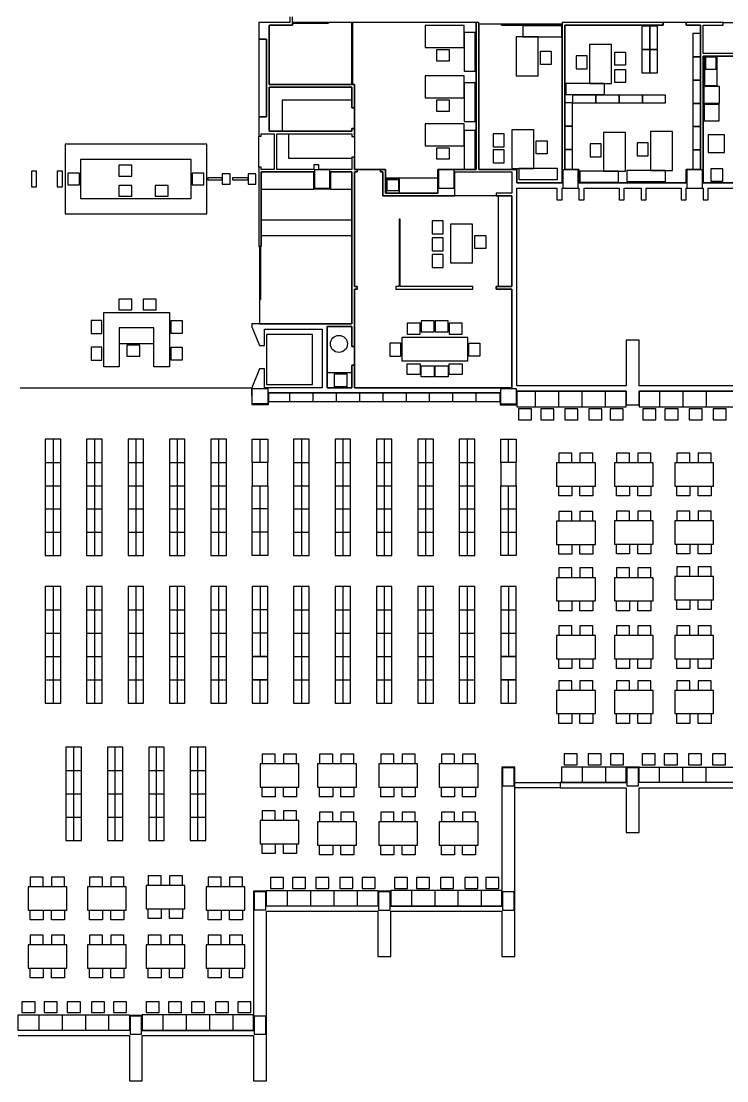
# Model space of a CAD drawing. Header units: centimetres. Extents: x 436 to 7222, y 856 to 7917.
# Drawn here: x 2898 to 5625, y 856 to 4951 of the extents above; entities that cross this region are included whole.
import ezdxf

# ---------------------------------------------------------------- set-up
doc = ezdxf.new("R2010")
doc.units = ezdxf.units.CM
doc.header["$MEASUREMENT"] = 0
for name, color, linetype in [('Chair', 142, 'Continuous'), ('Coffee', 3, 'Continuous'), ('Elevators', 2, 'Continuous'), ('Entrance', 2, 'Continuous'), ('Furniture', 2, 'Continuous'), ('Labs', 1, 'Continuous'), ('Library', 1, 'Continuous'), ('Meeting rooms', 1, 'Continuous'), ('Offices', 1, 'Continuous'), ('Storage', 40, 'Continuous'), ('Toilets', 40, 'Continuous'), ('Walls', 6, 'Continuous')]:
    doc.layers.add(name, color=color, linetype=linetype)

msp = doc.modelspace()

# ---------------------------------------------------------------- linework, layer by layer
at = {"layer": 'Chair'}
for points in [[(4503.4, 4797.5), (4553.7, 4797.5), (4553.7, 4839.6), (4503.4, 4839.6)], [(4947, 4834.4), (4947, 4784), (4904.8, 4784), (4904.8, 4834.4)], [(5042.9, 4816.6), (5042.9, 4766.3), (5085.1, 4766.3), (5085.1, 4816.6)], [(5234.1, 4830.8), (5234.1, 4780.4), (5191.9, 4780.4), (5191.9, 4830.8)], [(5234.1, 4763.8), (5234.1, 4713.5), (5191.9, 4713.5), (5191.9, 4763.8)], [(4503.4, 4603.6), (4553.7, 4603.6), (4553.7, 4645.8), (4503.4, 4645.8)], [(4722.2, 4515.3), (4722.2, 4464.9), (4764.4, 4464.9), (4764.4, 4515.3)], [(5552.7, 4511.2), (5552.7, 4442.8), (5616.7, 4442.8), (5616.7, 4511.2)], [(4930.7, 4488), (4930.7, 4437.6), (4888.6, 4437.6), (4888.6, 4488)], [(5097.5, 4477.4), (5097.5, 4427.1), (5139.7, 4427.1), (5139.7, 4477.4)], [(5278.8, 4480.7), (5278.8, 4430.3), (5321, 4430.3), (5321, 4480.7)], [(4503.4, 4418.3), (4553.7, 4418.3), (4553.7, 4460.5), (4503.4, 4460.5)], [(4722.2, 4454.2), (4722.2, 4403.9), (4764.4, 4403.9), (4764.4, 4454.2)], [(3275.7, 4352.5), (3326, 4352.5), (3326, 4394.6), (3275.7, 4394.6)], [(3326, 4316.4), (3275.7, 4316.4), (3275.7, 4274.2), (3326, 4274.2)], [(3466.1, 4316.4), (3415.8, 4316.4), (3415.8, 4274.2), (3466.1, 4274.2)], [(4487.2, 4179.2), (4487.2, 4128.8), (4529.4, 4128.8), (4529.4, 4179.2)], [(4487.2, 4114), (4487.2, 4063.7), (4529.4, 4063.7), (4529.4, 4114)], [(4693.6, 4122.9), (4693.6, 4072.6), (4651.5, 4072.6), (4651.5, 4122.9)], [(4487.2, 4048.9), (4487.2, 3998.6), (4529.4, 3998.6), (4529.4, 4048.9)], [(3326, 3876.8), (3275.7, 3876.8), (3275.7, 3834.7), (3326, 3834.7)], [(3420, 3876.8), (3369.6, 3876.8), (3369.6, 3834.7), (3420, 3834.7)], [(3168.2, 3794.7), (3168.2, 3744.4), (3210.4, 3744.4), (3210.4, 3794.7)], [(3519.9, 3794.7), (3519.9, 3744.4), (3477.8, 3744.4), (3477.8, 3794.7)], [(4440.5, 3783.9), (4390.2, 3783.9), (4390.2, 3741.7), (4440.5, 3741.7)], [(4494.4, 3792.2), (4444.1, 3792.2), (4444.1, 3750), (4494.4, 3750)], [(4548.2, 3792.2), (4497.8, 3792.2), (4497.8, 3750), (4548.2, 3750)], [(4602.1, 3783.9), (4551.7, 3783.9), (4551.7, 3741.7), (4602.1, 3741.7)], [(3168.2, 3690.6), (3168.2, 3640.3), (3210.4, 3640.3), (3210.4, 3690.6)], [(3307, 3656.6), (3357.4, 3656.6), (3357.4, 3698.8), (3307, 3698.8)], [(3519.9, 3690.6), (3519.9, 3640.3), (3477.8, 3640.3), (3477.8, 3690.6)], [(4322.7, 3705.9), (4322.7, 3655.6), (4364.9, 3655.6), (4364.9, 3705.9)], [(4670.5, 3705.9), (4670.5, 3655.6), (4628.3, 3655.6), (4628.3, 3705.9)], [(4440.5, 3584.8), (4390.2, 3584.8), (4390.2, 3626.9), (4440.5, 3626.9)], [(4494.4, 3576.4), (4444.1, 3576.4), (4444.1, 3618.6), (4494.4, 3618.6)], [(4548.2, 3576.4), (4497.8, 3576.4), (4497.8, 3618.6), (4548.2, 3618.6)], [(4602.1, 3584.8), (4551.7, 3584.8), (4551.7, 3626.9), (4602.1, 3626.9)], [(4820.5, 3410.4), (4870.9, 3410.4), (4870.9, 3452.6), (4820.5, 3452.6)], [(4906, 3410.2), (4956.4, 3410.2), (4956.4, 3452.4), (4906, 3452.4)], [(4999.3, 3410.4), (5049.6, 3410.4), (5049.6, 3452.6), (4999.3, 3452.6)], [(5092.2, 3410.4), (5142.6, 3410.4), (5142.6, 3452.6), (5092.2, 3452.6)], [(5174.5, 3410.4), (5224.8, 3410.4), (5224.8, 3452.6), (5174.5, 3452.6)], [(5300.5, 3410.4), (5350.9, 3410.4), (5350.9, 3452.6), (5300.5, 3452.6)], [(5386.3, 3410.4), (5436.7, 3410.4), (5436.7, 3452.6), (5386.3, 3452.6)], [(5479.3, 3410.4), (5529.6, 3410.4), (5529.6, 3452.6), (5479.3, 3452.6)], [(5572.2, 3410.4), (5622.6, 3410.4), (5622.6, 3452.6), (5572.2, 3452.6)], [(5047, 2118.7), (4996.6, 2118.7), (4996.6, 2076.6), (5047, 2076.6)], [(5139.9, 2118.7), (5089.6, 2118.7), (5089.6, 2076.6), (5139.9, 2076.6)], [(5225.7, 2118.7), (5175.4, 2118.7), (5175.4, 2076.6), (5225.7, 2076.6)], [(5348.4, 2118.7), (5298, 2118.7), (5298, 2076.6), (5348.4, 2076.6)], [(5434.2, 2118.7), (5383.8, 2118.7), (5383.8, 2076.6), (5434.2, 2076.6)], [(5527.1, 2118.7), (5476.8, 2118.7), (5476.8, 2076.6), (5527.1, 2076.6)], [(5620.1, 2118.7), (5569.7, 2118.7), (5569.7, 2076.6), (5620.1, 2076.6)], [(3911.8, 1641.2), (3861.4, 1641.2), (3861.4, 1599.1), (3911.8, 1599.1)], [(3997.6, 1641.2), (3947.2, 1641.2), (3947.2, 1599.1), (3997.6, 1599.1)], [(4087, 1641.2), (4036.6, 1641.2), (4036.6, 1599.1), (4087, 1599.1)], [(4179.9, 1641.2), (4129.6, 1641.2), (4129.6, 1599.1), (4179.9, 1599.1)], [(4265.7, 1641.2), (4215.4, 1641.2), (4215.4, 1599.1), (4265.7, 1599.1)], [(4390.9, 1641.2), (4340.5, 1641.2), (4340.5, 1599.1), (4390.9, 1599.1)], [(4476.7, 1641.2), (4426.3, 1641.2), (4426.3, 1599.1), (4476.7, 1599.1)], [(4569.6, 1641.2), (4519.3, 1641.2), (4519.3, 1599.1), (4569.6, 1599.1)], [(4662.6, 1641.2), (4612.2, 1641.2), (4612.2, 1599.1), (4662.6, 1599.1)], [(4744.8, 1641.2), (4694.5, 1641.2), (4694.5, 1599.1), (4744.8, 1599.1)], [(2951.8, 1161.2), (2901.4, 1161.2), (2901.4, 1119.1), (2951.8, 1119.1)], [(3037.6, 1161.2), (2987.2, 1161.2), (2987.2, 1119.1), (3037.6, 1119.1)], [(3127, 1161.2), (3076.6, 1161.2), (3076.6, 1119.1), (3127, 1119.1)], [(3219.9, 1161.2), (3169.6, 1161.2), (3169.6, 1119.1), (3219.9, 1119.1)], [(3305.7, 1161.2), (3255.4, 1161.2), (3255.4, 1119.1), (3305.7, 1119.1)], [(3431.8, 1161.2), (3381.4, 1161.2), (3381.4, 1119.1), (3431.8, 1119.1)], [(3517.6, 1161.2), (3467.2, 1161.2), (3467.2, 1119.1), (3517.6, 1119.1)], [(3607, 1161.2), (3556.6, 1161.2), (3556.6, 1119.1), (3607, 1119.1)], [(3699.9, 1161.2), (3649.6, 1161.2), (3649.6, 1119.1), (3699.9, 1119.1)], [(3785.7, 1161.2), (3735.4, 1161.2), (3735.4, 1119.1), (3785.7, 1119.1)]]:
    msp.add_lwpolyline(points, close=True, dxfattribs=at)
for points in [[(5026.1, 3244.4), (5026.1, 3281.9), (4975.8, 3281.9), (4975.8, 3244.4)], [(5108.1, 3244.4), (5108.1, 3281.9), (5057.8, 3281.9), (5057.8, 3244.4)], [(5249.4, 3244.4), (5249.4, 3281.9), (5199, 3281.9), (5199, 3244.4)], [(5331.3, 3244.4), (5331.3, 3281.9), (5281, 3281.9), (5281, 3244.4)], [(5482.7, 3244.4), (5482.7, 3281.9), (5432.4, 3281.9), (5432.4, 3244.4)], [(5564.7, 3244.4), (5564.7, 3281.9), (5514.3, 3281.9), (5514.3, 3244.4)], [(5026.1, 3154.4), (5026.1, 3116.9), (4975.8, 3116.9), (4975.8, 3154.4)], [(5108.1, 3154.4), (5108.1, 3116.9), (5057.8, 3116.9), (5057.8, 3154.4)], [(5249.4, 3154.4), (5249.4, 3116.9), (5199, 3116.9), (5199, 3154.4)], [(5331.3, 3154.4), (5331.3, 3116.9), (5281, 3116.9), (5281, 3154.4)], [(5482.7, 3154.4), (5482.7, 3116.9), (5432.4, 3116.9), (5432.4, 3154.4)], [(5564.7, 3154.4), (5564.7, 3116.9), (5514.3, 3116.9), (5514.3, 3154.4)], [(5026.1, 3018.3), (5026.1, 3055.8), (4975.8, 3055.8), (4975.8, 3018.3)], [(5108.1, 3018.3), (5108.1, 3055.8), (5057.8, 3055.8), (5057.8, 3018.3)], [(5249.4, 3020), (5249.4, 3057.5), (5199, 3057.5), (5199, 3020)], [(5331.3, 3020), (5331.3, 3057.5), (5281, 3057.5), (5281, 3020)], [(5482.7, 3020), (5482.7, 3057.5), (5432.4, 3057.5), (5432.4, 3020)], [(5564.7, 3020), (5564.7, 3057.5), (5514.3, 3057.5), (5514.3, 3020)], [(5026.1, 2928.3), (5026.1, 2890.8), (4975.8, 2890.8), (4975.8, 2928.3)], [(5108.1, 2928.3), (5108.1, 2890.8), (5057.8, 2890.8), (5057.8, 2928.3)], [(5249.4, 2930), (5249.4, 2892.5), (5199, 2892.5), (5199, 2930)], [(5331.3, 2930), (5331.3, 2892.5), (5281, 2892.5), (5281, 2930)], [(5482.7, 2930), (5482.7, 2892.5), (5432.4, 2892.5), (5432.4, 2930)], [(5564.7, 2930), (5564.7, 2892.5), (5514.3, 2892.5), (5514.3, 2930)], [(5026.1, 2800.1), (5026.1, 2837.6), (4975.8, 2837.6), (4975.8, 2800.1)], [(5108.1, 2800.1), (5108.1, 2837.6), (5057.8, 2837.6), (5057.8, 2800.1)], [(5249.4, 2800.1), (5249.4, 2837.6), (5199, 2837.6), (5199, 2800.1)], [(5331.3, 2800.1), (5331.3, 2837.6), (5281, 2837.6), (5281, 2800.1)], [(5482.7, 2804.8), (5482.7, 2842.3), (5432.4, 2842.3), (5432.4, 2804.8)], [(5564.7, 2804.8), (5564.7, 2842.3), (5514.3, 2842.3), (5514.3, 2804.8)], [(5026.1, 2710.1), (5026.1, 2672.6), (4975.8, 2672.6), (4975.8, 2710.1)], [(5108.1, 2710.1), (5108.1, 2672.6), (5057.8, 2672.6), (5057.8, 2710.1)], [(5249.4, 2710.1), (5249.4, 2672.6), (5199, 2672.6), (5199, 2710.1)], [(5331.3, 2710.1), (5331.3, 2672.6), (5281, 2672.6), (5281, 2710.1)], [(5482.7, 2714.8), (5482.7, 2677.3), (5432.4, 2677.3), (5432.4, 2714.8)], [(5564.7, 2714.8), (5564.7, 2677.3), (5514.3, 2677.3), (5514.3, 2714.8)], [(5026.1, 2576.3), (5026.1, 2613.8), (4975.8, 2613.8), (4975.8, 2576.3)], [(5108.1, 2576.3), (5108.1, 2613.8), (5057.8, 2613.8), (5057.8, 2576.3)], [(5249.4, 2576.3), (5249.4, 2613.8), (5199, 2613.8), (5199, 2576.3)], [(5331.3, 2576.3), (5331.3, 2613.8), (5281, 2613.8), (5281, 2576.3)], [(5482.7, 2576.3), (5482.7, 2613.8), (5432.4, 2613.8), (5432.4, 2576.3)], [(5564.7, 2576.3), (5564.7, 2613.8), (5514.3, 2613.8), (5514.3, 2576.3)], [(5026.1, 2486.3), (5026.1, 2448.8), (4975.8, 2448.8), (4975.8, 2486.3)], [(5108.1, 2486.3), (5108.1, 2448.8), (5057.8, 2448.8), (5057.8, 2486.3)], [(5249.4, 2486.3), (5249.4, 2448.8), (5199, 2448.8), (5199, 2486.3)], [(5331.3, 2486.3), (5331.3, 2448.8), (5281, 2448.8), (5281, 2486.3)], [(5482.7, 2486.3), (5482.7, 2448.8), (5432.4, 2448.8), (5432.4, 2486.3)], [(5564.7, 2486.3), (5564.7, 2448.8), (5514.3, 2448.8), (5514.3, 2486.3)], [(5026.1, 2364.6), (5026.1, 2402.1), (4975.8, 2402.1), (4975.8, 2364.6)], [(5108.1, 2364.6), (5108.1, 2402.1), (5057.8, 2402.1), (5057.8, 2364.6)], [(5249.4, 2364.6), (5249.4, 2402.1), (5199, 2402.1), (5199, 2364.6)], [(5331.3, 2364.6), (5331.3, 2402.1), (5281, 2402.1), (5281, 2364.6)], [(5482.7, 2364.6), (5482.7, 2402.1), (5432.4, 2402.1), (5432.4, 2364.6)], [(5564.7, 2364.6), (5564.7, 2402.1), (5514.3, 2402.1), (5514.3, 2364.6)], [(5026.1, 2274.6), (5026.1, 2237.1), (4975.8, 2237.1), (4975.8, 2274.6)], [(5108.1, 2274.6), (5108.1, 2237.1), (5057.8, 2237.1), (5057.8, 2274.6)], [(5249.4, 2274.6), (5249.4, 2237.1), (5199, 2237.1), (5199, 2274.6)], [(5331.3, 2274.6), (5331.3, 2237.1), (5281, 2237.1), (5281, 2274.6)], [(5482.7, 2274.6), (5482.7, 2237.1), (5432.4, 2237.1), (5432.4, 2274.6)], [(5564.7, 2274.6), (5564.7, 2237.1), (5514.3, 2237.1), (5514.3, 2274.6)], [(3879.9, 2080.4), (3879.9, 2117.9), (3829.5, 2117.9), (3829.5, 2080.4)], [(3961.8, 2080.4), (3961.8, 2117.9), (3911.5, 2117.9), (3911.5, 2080.4)], [(4102.1, 2080.4), (4102.1, 2117.9), (4051.7, 2117.9), (4051.7, 2080.4)], [(4184, 2080.4), (4184, 2117.9), (4133.7, 2117.9), (4133.7, 2080.4)], [(4338.5, 2080.4), (4338.5, 2117.9), (4288.1, 2117.9), (4288.1, 2080.4)], [(4420.5, 2080.4), (4420.5, 2117.9), (4370.1, 2117.9), (4370.1, 2080.4)], [(4572.3, 2080.4), (4572.3, 2117.9), (4522, 2117.9), (4522, 2080.4)], [(4654.3, 2080.4), (4654.3, 2117.9), (4603.9, 2117.9), (4603.9, 2080.4)], [(3879.9, 1990.4), (3879.9, 1952.9), (3829.5, 1952.9), (3829.5, 1990.4)], [(3961.8, 1990.4), (3961.8, 1952.9), (3911.5, 1952.9), (3911.5, 1990.4)], [(4102.1, 1990.4), (4102.1, 1952.9), (4051.7, 1952.9), (4051.7, 1990.4)], [(4184, 1990.4), (4184, 1952.9), (4133.7, 1952.9), (4133.7, 1990.4)], [(4338.5, 1990.4), (4338.5, 1952.9), (4288.1, 1952.9), (4288.1, 1990.4)], [(4420.5, 1990.4), (4420.5, 1952.9), (4370.1, 1952.9), (4370.1, 1990.4)], [(4572.3, 1990.4), (4572.3, 1952.9), (4522, 1952.9), (4522, 1990.4)], [(4654.3, 1990.4), (4654.3, 1952.9), (4603.9, 1952.9), (4603.9, 1990.4)], [(3879.9, 1861.5), (3879.9, 1899), (3829.5, 1899), (3829.5, 1861.5)], [(3961.8, 1861.5), (3961.8, 1899), (3911.5, 1899), (3911.5, 1861.5)], [(4102.1, 1856.8), (4102.1, 1894.3), (4051.7, 1894.3), (4051.7, 1856.8)], [(4184, 1856.8), (4184, 1894.3), (4133.7, 1894.3), (4133.7, 1856.8)], [(4338.5, 1856.8), (4338.5, 1894.3), (4288.1, 1894.3), (4288.1, 1856.8)], [(4420.5, 1856.8), (4420.5, 1894.3), (4370.1, 1894.3), (4370.1, 1856.8)], [(4572.3, 1856.8), (4572.3, 1894.3), (4522, 1894.3), (4522, 1856.8)], [(4654.3, 1856.8), (4654.3, 1894.3), (4603.9, 1894.3), (4603.9, 1856.8)], [(3879.9, 1771.5), (3879.9, 1734), (3829.5, 1734), (3829.5, 1771.5)], [(3961.8, 1771.5), (3961.8, 1734), (3911.5, 1734), (3911.5, 1771.5)], [(4102.1, 1766.8), (4102.1, 1729.3), (4051.7, 1729.3), (4051.7, 1766.8)], [(4184, 1766.8), (4184, 1729.3), (4133.7, 1729.3), (4133.7, 1766.8)], [(4338.5, 1766.8), (4338.5, 1729.3), (4288.1, 1729.3), (4288.1, 1766.8)], [(4420.5, 1766.8), (4420.5, 1729.3), (4370.1, 1729.3), (4370.1, 1766.8)], [(4572.3, 1766.8), (4572.3, 1729.3), (4522, 1729.3), (4522, 1766.8)], [(4654.3, 1766.8), (4654.3, 1729.3), (4603.9, 1729.3), (4603.9, 1766.8)], [(2983.5, 1605.3), (2983.5, 1642.8), (2933.2, 1642.8), (2933.2, 1605.3)], [(3065.5, 1605.3), (3065.5, 1642.8), (3015.1, 1642.8), (3015.1, 1605.3)], [(3212.9, 1605.3), (3212.9, 1642.8), (3162.6, 1642.8), (3162.6, 1605.3)], [(3294.9, 1605.3), (3294.9, 1642.8), (3244.5, 1642.8), (3244.5, 1605.3)], [(3439.3, 1610.5), (3439.3, 1648), (3389, 1648), (3389, 1610.5)], [(3521.3, 1610.5), (3521.3, 1648), (3471, 1648), (3471, 1610.5)], [(3671.2, 1605.3), (3671.2, 1642.8), (3620.9, 1642.8), (3620.9, 1605.3)], [(3753.2, 1605.3), (3753.2, 1642.8), (3702.8, 1642.8), (3702.8, 1605.3)], [(2983.5, 1515.3), (2983.5, 1477.8), (2933.2, 1477.8), (2933.2, 1515.3)], [(3065.5, 1515.3), (3065.5, 1477.8), (3015.1, 1477.8), (3015.1, 1515.3)], [(3212.9, 1515.3), (3212.9, 1477.8), (3162.6, 1477.8), (3162.6, 1515.3)], [(3294.9, 1515.3), (3294.9, 1477.8), (3244.5, 1477.8), (3244.5, 1515.3)], [(3439.3, 1520.5), (3439.3, 1483), (3389, 1483), (3389, 1520.5)], [(3521.3, 1520.5), (3521.3, 1483), (3471, 1483), (3471, 1520.5)], [(3671.2, 1515.3), (3671.2, 1477.8), (3620.9, 1477.8), (3620.9, 1515.3)], [(3753.2, 1515.3), (3753.2, 1477.8), (3702.8, 1477.8), (3702.8, 1515.3)], [(2983.5, 1381.6), (2983.5, 1419.1), (2933.2, 1419.1), (2933.2, 1381.6)], [(3065.5, 1381.6), (3065.5, 1419.1), (3015.1, 1419.1), (3015.1, 1381.6)], [(3212.9, 1381.6), (3212.9, 1419.1), (3162.6, 1419.1), (3162.6, 1381.6)], [(3294.9, 1381.6), (3294.9, 1419.1), (3244.5, 1419.1), (3244.5, 1381.6)], [(3439.3, 1381.6), (3439.3, 1419.1), (3389, 1419.1), (3389, 1381.6)], [(3521.3, 1381.6), (3521.3, 1419.1), (3471, 1419.1), (3471, 1381.6)], [(3671.2, 1381.6), (3671.2, 1419.1), (3620.9, 1419.1), (3620.9, 1381.6)], [(3753.2, 1381.6), (3753.2, 1419.1), (3702.8, 1419.1), (3702.8, 1381.6)], [(2983.5, 1291.6), (2983.5, 1254.1), (2933.2, 1254.1), (2933.2, 1291.6)], [(3065.5, 1291.6), (3065.5, 1254.1), (3015.1, 1254.1), (3015.1, 1291.6)], [(3212.9, 1291.6), (3212.9, 1254.1), (3162.6, 1254.1), (3162.6, 1291.6)], [(3294.9, 1291.6), (3294.9, 1254.1), (3244.5, 1254.1), (3244.5, 1291.6)], [(3439.3, 1291.6), (3439.3, 1254.1), (3389, 1254.1), (3389, 1291.6)], [(3521.3, 1291.6), (3521.3, 1254.1), (3471, 1254.1), (3471, 1291.6)], [(3671.2, 1291.6), (3671.2, 1254.1), (3620.9, 1254.1), (3620.9, 1291.6)], [(3753.2, 1291.6), (3753.2, 1254.1), (3702.8, 1254.1), (3702.8, 1291.6)]]:
    msp.add_lwpolyline(points, dxfattribs=at)
at = {"layer": 'Coffee'}
msp.add_lwpolyline([(5938.8, 4825.8), (5858.8, 4825.8), (5858.8, 4815.8), (5533.8, 4815.8), (5533.8, 4325.8), (5948.8, 4325.8), (5948.8, 4815.8), (5938.8, 4815.8), (5938.8, 4825.8)], dxfattribs=at)
at = {"layer": 'Elevators'}
msp.add_lwpolyline([(3846.2, 3546.6), (4024.7, 3546.6), (4024.7, 3740.6), (3846.2, 3740.6)], close=True, dxfattribs=at)
at = {"layer": 'Entrance'}
msp.add_lwpolyline([(4806.3, 2008.2), (4981.7, 2008.2), (4981.7, 1988.2), (4806.3, 1988.2)], close=True, dxfattribs=at)
at = {"layer": 'Furniture'}
for p, q in [((5366.3, 3461), (5366.3, 3521)), ((5456.3, 3461), (5456.3, 3521)), ((5546.3, 3461), (5546.3, 3521)), ((3021.3, 3335.7), (3021.3, 2885.7)), ((3181.3, 3335.7), (3181.3, 2885.7)), ((3341.3, 3335.7), (3341.3, 2885.7)), ((3501.3, 3335.7), (3501.3, 2885.7)), ((3661.3, 3335.7), (3661.3, 2885.7)), ((3821.3, 3245.7), (3821.3, 3335.7)), ((3981.3, 3335.7), (3981.3, 2885.7)), ((4141.3, 3335.7), (4141.3, 2885.7)), ((4301.3, 3335.7), (4301.3, 2885.7)), ((4461.3, 3335.7), (4461.3, 2885.7)), ((4621.3, 3335.7), (4621.3, 2885.7)), ((4781.3, 3245.7), (4781.3, 3335.7)), ((2991.3, 3245.7), (3051.3, 3245.7)), ((3151.3, 3245.7), (3211.3, 3245.7)), ((3311.3, 3245.7), (3371.3, 3245.7)), ((3471.3, 3245.7), (3531.3, 3245.7)), ((3631.3, 3245.7), (3691.3, 3245.7)), ((3951.3, 3245.7), (4011.3, 3245.7)), ((4111.3, 3245.7), (4171.3, 3245.7)), ((4271.3, 3245.7), (4331.3, 3245.7)), ((4431.3, 3245.7), (4491.3, 3245.7)), ((4591.3, 3245.7), (4651.3, 3245.7)), ((2991.3, 3155.7), (3051.3, 3155.7)), ((3151.3, 3155.7), (3211.3, 3155.7)), ((3311.3, 3155.7), (3371.3, 3155.7)), ((3471.3, 3155.7), (3531.3, 3155.7)), ((3631.3, 3155.7), (3691.3, 3155.7)), ((3821.3, 2885.7), (3821.3, 3155.7)), ((3951.3, 3155.7), (4011.3, 3155.7)), ((4111.3, 3155.7), (4171.3, 3155.7)), ((4271.3, 3155.7), (4331.3, 3155.7)), ((4431.3, 3155.7), (4491.3, 3155.7)), ((4591.3, 3155.7), (4651.3, 3155.7)), ((4781.3, 2885.7), (4781.3, 3155.7)), ((2991.3, 3065.7), (3051.3, 3065.7)), ((3151.3, 3065.7), (3211.3, 3065.7)), ((3311.3, 3065.7), (3371.3, 3065.7)), ((3471.3, 3065.7), (3531.3, 3065.7)), ((3631.3, 3065.7), (3691.3, 3065.7)), ((3851.3, 3065.7), (3791.3, 3065.7)), ((3951.3, 3065.7), (4011.3, 3065.7)), ((4111.3, 3065.7), (4171.3, 3065.7)), ((4271.3, 3065.7), (4331.3, 3065.7)), ((4431.3, 3065.7), (4491.3, 3065.7)), ((4591.3, 3065.7), (4651.3, 3065.7)), ((4751.3, 3065.7), (4811.3, 3065.7)), ((2991.3, 2975.7), (3051.3, 2975.7)), ((3151.3, 2975.7), (3211.3, 2975.7)), ((3311.3, 2975.7), (3371.3, 2975.7)), ((3471.3, 2975.7), (3531.3, 2975.7)), ((3631.3, 2975.7), (3691.3, 2975.7)), ((3851.3, 2975.7), (3791.3, 2975.7)), ((3951.3, 2975.7), (4011.3, 2975.7)), ((4111.3, 2975.7), (4171.3, 2975.7)), ((4271.3, 2975.7), (4331.3, 2975.7)), ((4431.3, 2975.7), (4491.3, 2975.7)), ((4591.3, 2975.7), (4651.3, 2975.7)), ((4751.3, 2975.7), (4811.3, 2975.7)), ((3021.3, 2765.7), (3021.3, 2315.7)), ((3181.3, 2765.7), (3181.3, 2315.7)), ((3341.3, 2765.7), (3341.3, 2315.7)), ((3501.3, 2765.7), (3501.3, 2315.7)), ((3661.3, 2765.7), (3661.3, 2315.7)), ((3821.3, 2765.7), (3821.3, 2495.7)), ((3981.3, 2765.7), (3981.3, 2315.7)), ((4141.3, 2765.7), (4141.3, 2315.7)), ((4301.3, 2765.7), (4301.3, 2315.7)), ((4461.3, 2765.7), (4461.3, 2315.7)), ((4621.3, 2765.7), (4621.3, 2315.7)), ((4781.3, 2765.7), (4781.3, 2495.7)), ((2991.3, 2675.7), (3051.3, 2675.7)), ((3151.3, 2675.7), (3211.3, 2675.7)), ((3311.3, 2675.7), (3371.3, 2675.7)), ((3471.3, 2675.7), (3531.3, 2675.7)), ((3631.3, 2675.7), (3691.3, 2675.7)), ((3851.3, 2675.7), (3791.3, 2675.7)), ((3951.3, 2675.7), (4011.3, 2675.7)), ((4111.3, 2675.7), (4171.3, 2675.7)), ((4271.3, 2675.7), (4331.3, 2675.7)), ((4431.3, 2675.7), (4491.3, 2675.7)), ((4591.3, 2675.7), (4651.3, 2675.7)), ((4751.3, 2675.7), (4811.3, 2675.7)), ((2991.3, 2585.7), (3051.3, 2585.7)), ((3151.3, 2585.7), (3211.3, 2585.7)), ((3311.3, 2585.7), (3371.3, 2585.7)), ((3471.3, 2585.7), (3531.3, 2585.7)), ((3631.3, 2585.7), (3691.3, 2585.7)), ((3851.3, 2585.7), (3791.3, 2585.7)), ((3951.3, 2585.7), (4011.3, 2585.7)), ((4111.3, 2585.7), (4171.3, 2585.7)), ((4271.3, 2585.7), (4331.3, 2585.7)), ((4431.3, 2585.7), (4491.3, 2585.7)), ((4591.3, 2585.7), (4651.3, 2585.7)), ((4751.3, 2585.7), (4811.3, 2585.7)), ((2991.3, 2495.7), (3051.3, 2495.7)), ((3151.3, 2495.7), (3211.3, 2495.7)), ((3311.3, 2495.7), (3371.3, 2495.7)), ((3471.3, 2495.7), (3531.3, 2495.7)), ((3631.3, 2495.7), (3691.3, 2495.7)), ((3951.3, 2495.7), (4011.3, 2495.7)), ((4111.3, 2495.7), (4171.3, 2495.7)), ((4271.3, 2495.7), (4331.3, 2495.7)), ((4431.3, 2495.7), (4491.3, 2495.7)), ((4591.3, 2495.7), (4651.3, 2495.7)), ((2991.3, 2405.7), (3051.3, 2405.7)), ((3151.3, 2405.7), (3211.3, 2405.7)), ((3311.3, 2405.7), (3371.3, 2405.7)), ((3471.3, 2405.7), (3531.3, 2405.7)), ((3631.3, 2405.7), (3691.3, 2405.7)), ((3821.3, 2315.7), (3821.3, 2405.7)), ((3951.3, 2405.7), (4011.3, 2405.7)), ((4111.3, 2405.7), (4171.3, 2405.7)), ((4271.3, 2405.7), (4331.3, 2405.7)), ((4431.3, 2405.7), (4491.3, 2405.7)), ((4591.3, 2405.7), (4651.3, 2405.7)), ((4781.3, 2315.7), (4781.3, 2405.7)), ((3071.3, 2054.7), (3131.3, 2054.7)), ((3231.3, 2054.7), (3291.3, 2054.7)), ((3391.3, 2054.7), (3451.3, 2054.7)), ((3551.3, 2054.7), (3611.3, 2054.7)), ((5066.3, 2068.2), (5066.3, 2008.2)), ((5156.3, 2068.2), (5156.3, 2008.2)), ((5363.8, 2068.2), (5363.8, 2008.2)), ((5453.8, 2068.2), (5453.8, 2008.2)), ((5543.8, 2068.2), (5543.8, 2008.2)), ((3071.3, 1964.7), (3131.3, 1964.7)), ((3231.3, 1964.7), (3291.3, 1964.7)), ((3391.3, 1964.7), (3451.3, 1964.7)), ((3551.3, 1964.7), (3611.3, 1964.7)), ((3071.3, 1874.7), (3131.3, 1874.7)), ((3231.3, 1874.7), (3291.3, 1874.7)), ((3391.3, 1874.7), (3451.3, 1874.7)), ((3551.3, 1874.7), (3611.3, 1874.7)), ((3926.3, 1590.7), (3926.3, 1530.7)), ((4016.3, 1590.7), (4016.3, 1530.7)), ((4106.3, 1590.7), (4106.3, 1530.7)), ((4196.3, 1590.7), (4196.3, 1530.7)), ((4406.3, 1590.7), (4406.3, 1530.7)), ((4496.3, 1590.7), (4496.3, 1530.7)), ((4586.3, 1590.7), (4586.3, 1530.7)), ((4676.3, 1590.7), (4676.3, 1530.7)), ((2966.3, 1110.7), (2966.3, 1050.7)), ((3056.3, 1110.7), (3056.3, 1050.7)), ((3146.3, 1110.7), (3146.3, 1050.7)), ((3236.3, 1110.7), (3236.3, 1050.7)), ((3446.3, 1110.7), (3446.3, 1050.7)), ((3536.3, 1110.7), (3536.3, 1050.7)), ((3626.3, 1110.7), (3626.3, 1050.7)), ((3716.3, 1110.7), (3716.3, 1050.7))]:
    msp.add_line(p, q, dxfattribs=at)
for points in [[(4459.7, 4848.8), (4609.7, 4848.8), (4609.7, 4933.8), (4459.7, 4933.8)], [(4837.4, 4890.3), (4987.4, 4890.3), (4987.4, 4932.8), (4837.4, 4932.8)], [(5297.3, 4841.6), (5327.4, 4841.6), (5327.4, 4931.6), (5297.3, 4931.6)], [(5327.4, 4841.6), (5357.5, 4841.6), (5357.5, 4931.6), (5327.4, 4931.6)], [(3816.3, 4580.8), (3846.3, 4580.8), (3846.3, 4880.8), (3816.3, 4880.8)], [(4609.7, 4757.1), (4652.2, 4757.1), (4652.2, 4907.1), (4609.7, 4907.1)], [(4810.7, 4740.3), (4895.7, 4740.3), (4895.7, 4890.3), (4810.7, 4890.3)], [(5493.7, 4813.3), (5523.8, 4813.3), (5523.8, 4903.3), (5493.7, 4903.3)], [(5094.2, 4710.3), (5179.2, 4710.3), (5179.2, 4860.3), (5094.2, 4860.3)], [(5297.3, 4751.6), (5327.4, 4751.6), (5327.4, 4841.6), (5297.3, 4841.6)], [(5327.4, 4751.6), (5357.5, 4751.6), (5357.5, 4841.6), (5327.4, 4841.6)], [(5493.7, 4723.3), (5523.8, 4723.3), (5523.8, 4813.3), (5493.7, 4813.3)], [(4459.7, 4655), (4609.7, 4655), (4609.7, 4740), (4459.7, 4740)], [(4609.7, 4563.2), (4652.2, 4563.2), (4652.2, 4713.2), (4609.7, 4713.2)], [(5002.5, 4667.8), (5152.5, 4667.8), (5152.5, 4710.3), (5002.5, 4710.3)], [(5493.7, 4633.3), (5523.8, 4633.3), (5523.8, 4723.3), (5493.7, 4723.3)], [(4176.3, 4645.8), (3906.3, 4645.8), (3906.3, 4525.8), (3856.3, 4525.8), (3856.3, 4695.8), (4176.3, 4695.8)], [(5536.5, 4634), (5596.5, 4634), (5596.5, 4699), (5536.5, 4699)], [(4998.8, 4545.4), (5028.9, 4545.4), (5028.9, 4635.4), (4998.8, 4635.4)], [(5028.9, 4635.4), (5118.9, 4635.4), (5118.9, 4665.4), (5028.9, 4665.4)], [(5118.9, 4635.4), (5208.9, 4635.4), (5208.9, 4665.4), (5118.9, 4665.4)], [(5208.9, 4635.4), (5298.9, 4635.4), (5298.9, 4665.4), (5208.9, 4665.4)], [(5298.9, 4635.4), (5388.9, 4635.4), (5388.9, 4665.4), (5298.9, 4665.4)], [(5493.7, 4543.3), (5523.8, 4543.3), (5523.8, 4633.3), (5493.7, 4633.3)], [(5594.6, 4564.6), (5539.6, 4564.6), (5539.6, 4629.6), (5594.6, 4629.6)], [(4459.7, 4469.7), (4609.7, 4469.7), (4609.7, 4554.7), (4459.7, 4554.7)], [(4176.3, 4378.3), (4048.8, 4378.3), (4048.8, 4395.6), (4028.8, 4395.6), (4028.8, 4378.3), (3886.3, 4378.3), (3886.3, 4515.8), (3931.3, 4515.8), (3931.3, 4421.1), (4176.3, 4421.1)], [(4609.7, 4377.9), (4652.2, 4377.9), (4652.2, 4527.9), (4609.7, 4527.9)], [(4794.4, 4381.6), (4879.4, 4381.6), (4879.4, 4531.6), (4794.4, 4531.6)], [(4998.8, 4455.4), (5028.9, 4455.4), (5028.9, 4545.4), (4998.8, 4545.4)], [(5148.9, 4371.1), (5233.9, 4371.1), (5233.9, 4521.1), (5148.9, 4521.1)], [(5330.2, 4374.3), (5415.2, 4374.3), (5415.2, 4524.3), (5330.2, 4524.3)], [(5493.7, 4453.3), (5523.8, 4453.3), (5523.8, 4543.3), (5493.7, 4543.3)], [(3067.6, 4205.8), (3615.4, 4205.8), (3615.4, 4475.8), (3067.6, 4475.8)], [(4998.8, 4378.3), (5028.9, 4378.3), (5028.9, 4455.4), (4998.8, 4455.4)], [(5493.7, 4378.3), (5523.8, 4378.3), (5523.8, 4453.3), (5493.7, 4453.3)], [(3127.6, 4265.8), (3555.4, 4265.8), (3555.4, 4415.8), (3127.6, 4415.8)], [(2937.6, 4310.8), (2957.6, 4310.8), (2957.6, 4370.8), (2937.6, 4370.8)], [(3037.6, 4310.8), (3057.6, 4310.8), (3057.6, 4370.8), (3037.6, 4370.8)], [(3619.2, 4337.1), (3675.4, 4337.1), (3675.4, 4345.2), (3619.2, 4345.2)], [(3675.4, 4320.8), (3705.4, 4320.8), (3705.4, 4360.8), (3675.4, 4360.8)], [(3715.2, 4337.1), (3775.4, 4337.1), (3775.4, 4345.2), (3715.2, 4345.2)], [(3775.4, 4320.8), (3805.4, 4320.8), (3805.4, 4360.8), (3775.4, 4360.8)], [(3826.3, 4302.2), (4028.8, 4302.2), (4028.8, 4368.3), (3826.3, 4368.3)], [(4094.1, 4302.2), (4176.3, 4302.2), (4176.3, 4368.3), (4094.1, 4368.3)], [(4306.3, 4345.6), (4508.8, 4345.6), (4508.8, 4285.8), (4306.3, 4285.8)], [(4821.1, 4339.1), (4971.1, 4339.1), (4971.1, 4381.6), (4821.1, 4381.6)], [(5057.1, 4328.6), (5207.1, 4328.6), (5207.1, 4371.1), (5057.1, 4371.1)], [(5238.4, 4331.8), (5388.4, 4331.8), (5388.4, 4374.3), (5238.4, 4374.3)], [(5562.9, 4332.6), (5610.4, 4332.6), (5610.4, 4380.1), (5562.9, 4380.1)], [(4741.3, 3925.8), (4793.8, 3925.8), (4793.8, 4275.8), (4741.3, 4275.8)], [(3826.3, 4122.2), (4176.3, 4122.2), (4176.3, 4182.2), (3826.3, 4182.2)], [(4557.3, 4016.6), (4642.3, 4016.6), (4642.3, 4166.6), (4557.3, 4166.6)], [(3471.1, 3615.1), (3411.1, 3615.1), (3411.1, 3765.1), (3277.1, 3765.1), (3277.1, 3615.1), (3217.1, 3615.1), (3217.1, 3825.1), (3471.1, 3825.1)], [(3277.1, 3705.1), (3411.1, 3705.1), (3411.1, 3765.1), (3277.1, 3765.1)], [(4369.2, 3638), (4623.8, 3638), (4623.8, 3728.3), (4369.2, 3728.3)], [(3853.5, 3481.5), (4748.8, 3481.5), (4748.8, 3514), (3853.5, 3514)], [(4813.8, 3461), (5236.3, 3461), (5236.3, 3521), (4813.8, 3521)], [(5286.3, 3461), (5716.3, 3461), (5716.3, 3521), (5286.3, 3521)], [(2991.3, 2885.7), (3051.3, 2885.7), (3051.3, 3335.7), (2991.3, 3335.7)], [(3151.3, 2885.7), (3211.3, 2885.7), (3211.3, 3335.7), (3151.3, 3335.7)], [(3311.3, 2885.7), (3371.3, 2885.7), (3371.3, 3335.7), (3311.3, 3335.7)], [(3471.3, 2885.7), (3531.3, 2885.7), (3531.3, 3335.7), (3471.3, 3335.7)], [(3631.3, 2885.7), (3691.3, 2885.7), (3691.3, 3335.7), (3631.3, 3335.7)], [(3791.3, 3335.7), (3851.3, 3335.7), (3851.3, 3245.7), (3791.3, 3245.7)], [(3951.3, 2885.7), (4011.3, 2885.7), (4011.3, 3335.7), (3951.3, 3335.7)], [(4111.3, 2885.7), (4171.3, 2885.7), (4171.3, 3335.7), (4111.3, 3335.7)], [(4271.3, 2885.7), (4331.3, 2885.7), (4331.3, 3335.7), (4271.3, 3335.7)], [(4431.3, 2885.7), (4491.3, 2885.7), (4491.3, 3335.7), (4431.3, 3335.7)], [(4591.3, 2885.7), (4651.3, 2885.7), (4651.3, 3335.7), (4591.3, 3335.7)], [(4751.3, 3335.7), (4811.3, 3335.7), (4811.3, 3245.7), (4751.3, 3245.7)], [(4967.6, 3154.4), (5117.6, 3154.4), (5117.6, 3244.4), (4967.6, 3244.4)], [(5190.8, 3154.4), (5340.8, 3154.4), (5340.8, 3244.4), (5190.8, 3244.4)], [(5424.2, 3154.4), (5574.2, 3154.4), (5574.2, 3244.4), (5424.2, 3244.4)], [(3791.3, 3155.7), (3851.3, 3155.7), (3851.3, 2885.7), (3791.3, 2885.7)], [(4751.3, 3155.7), (4811.3, 3155.7), (4811.3, 2885.7), (4751.3, 2885.7)], [(4967.6, 2928.3), (5117.6, 2928.3), (5117.6, 3018.3), (4967.6, 3018.3)], [(5190.8, 2930), (5340.8, 2930), (5340.8, 3020), (5190.8, 3020)], [(5424.2, 2930), (5574.2, 2930), (5574.2, 3020), (5424.2, 3020)], [(4967.6, 2710.1), (5117.6, 2710.1), (5117.6, 2800.1), (4967.6, 2800.1)], [(5190.8, 2710.1), (5340.8, 2710.1), (5340.8, 2800.1), (5190.8, 2800.1)], [(5424.2, 2714.8), (5574.2, 2714.8), (5574.2, 2804.8), (5424.2, 2804.8)], [(2991.3, 2315.7), (3051.3, 2315.7), (3051.3, 2765.7), (2991.3, 2765.7)], [(3151.3, 2315.7), (3211.3, 2315.7), (3211.3, 2765.7), (3151.3, 2765.7)], [(3311.3, 2315.7), (3371.3, 2315.7), (3371.3, 2765.7), (3311.3, 2765.7)], [(3471.3, 2315.7), (3531.3, 2315.7), (3531.3, 2765.7), (3471.3, 2765.7)], [(3631.3, 2315.7), (3691.3, 2315.7), (3691.3, 2765.7), (3631.3, 2765.7)], [(3791.3, 2495.7), (3851.3, 2495.7), (3851.3, 2765.7), (3791.3, 2765.7)], [(3951.3, 2315.7), (4011.3, 2315.7), (4011.3, 2765.7), (3951.3, 2765.7)], [(4111.3, 2315.7), (4171.3, 2315.7), (4171.3, 2765.7), (4111.3, 2765.7)], [(4271.3, 2315.7), (4331.3, 2315.7), (4331.3, 2765.7), (4271.3, 2765.7)], [(4431.3, 2315.7), (4491.3, 2315.7), (4491.3, 2765.7), (4431.3, 2765.7)], [(4591.3, 2315.7), (4651.3, 2315.7), (4651.3, 2765.7), (4591.3, 2765.7)], [(4751.3, 2495.7), (4811.3, 2495.7), (4811.3, 2765.7), (4751.3, 2765.7)], [(4967.6, 2486.3), (5117.6, 2486.3), (5117.6, 2576.3), (4967.6, 2576.3)], [(5190.8, 2486.3), (5340.8, 2486.3), (5340.8, 2576.3), (5190.8, 2576.3)], [(5424.2, 2486.3), (5574.2, 2486.3), (5574.2, 2576.3), (5424.2, 2576.3)], [(3791.3, 2315.7), (3851.3, 2315.7), (3851.3, 2405.7), (3791.3, 2405.7)], [(4751.3, 2315.7), (4811.3, 2315.7), (4811.3, 2405.7), (4751.3, 2405.7)], [(4967.6, 2274.6), (5117.6, 2274.6), (5117.6, 2364.6), (4967.6, 2364.6)], [(5190.8, 2274.6), (5340.8, 2274.6), (5340.8, 2364.6), (5190.8, 2364.6)], [(5424.2, 2274.6), (5574.2, 2274.6), (5574.2, 2364.6), (5424.2, 2364.6)], [(3071.3, 1784.7), (3131.3, 1784.7), (3131.3, 2144.7), (3071.3, 2144.7)], [(3231.3, 1784.7), (3291.3, 1784.7), (3291.3, 2144.7), (3231.3, 2144.7)], [(3391.3, 1784.7), (3451.3, 1784.7), (3451.3, 2144.7), (3391.3, 2144.7)], [(3551.3, 1784.7), (3611.3, 1784.7), (3611.3, 2144.7), (3551.3, 2144.7)], [(3821.3, 1990.4), (3971.3, 1990.4), (3971.3, 2080.4), (3821.3, 2080.4)], [(4043.5, 1990.4), (4193.5, 1990.4), (4193.5, 2080.4), (4043.5, 2080.4)], [(4279.9, 1990.4), (4429.9, 1990.4), (4429.9, 2080.4), (4279.9, 2080.4)], [(4513.8, 1990.4), (4663.8, 1990.4), (4663.8, 2080.4), (4513.8, 2080.4)], [(4985.8, 2008.2), (5236.3, 2008.2), (5236.3, 2068.2), (4985.8, 2068.2)], [(5286.3, 2068.2), (5716.3, 2068.2), (5716.3, 2008.2), (5286.3, 2008.2)], [(3821.3, 1771.5), (3971.3, 1771.5), (3971.3, 1861.5), (3821.3, 1861.5)], [(4043.5, 1766.8), (4193.5, 1766.8), (4193.5, 1856.8), (4043.5, 1856.8)], [(4279.9, 1766.8), (4429.9, 1766.8), (4429.9, 1856.8), (4279.9, 1856.8)], [(4513.8, 1766.8), (4663.8, 1766.8), (4663.8, 1856.8), (4513.8, 1856.8)], [(2925, 1515.3), (3075, 1515.3), (3075, 1605.3), (2925, 1605.3)], [(3154.4, 1515.3), (3304.4, 1515.3), (3304.4, 1605.3), (3154.4, 1605.3)], [(3380.8, 1520.5), (3530.8, 1520.5), (3530.8, 1610.5), (3380.8, 1610.5)], [(3612.7, 1515.3), (3762.7, 1515.3), (3762.7, 1605.3), (3612.7, 1605.3)], [(3846.3, 1590.7), (4276.3, 1590.7), (4276.3, 1530.7), (3846.3, 1530.7)], [(4326.3, 1530.7), (4756.3, 1530.7), (4756.3, 1590.7), (4326.3, 1590.7)], [(2925, 1291.6), (3075, 1291.6), (3075, 1381.6), (2925, 1381.6)], [(3154.4, 1291.6), (3304.4, 1291.6), (3304.4, 1381.6), (3154.4, 1381.6)], [(3380.8, 1291.6), (3530.8, 1291.6), (3530.8, 1381.6), (3380.8, 1381.6)], [(3612.7, 1291.6), (3762.7, 1291.6), (3762.7, 1381.6), (3612.7, 1381.6)], [(2886.3, 1110.7), (3316.3, 1110.7), (3316.3, 1050.7), (2886.3, 1050.7)], [(3366.3, 1050.7), (3796.3, 1050.7), (3796.3, 1110.7), (3366.3, 1110.7)]]:
    msp.add_lwpolyline(points, close=True, dxfattribs=at)
for points in [[(3936.8, 3481.5), (3936.8, 3514)], [(4026.8, 3481.5), (4026.8, 3514)], [(4116.8, 3481.5), (4116.8, 3514)], [(4206.8, 3481.5), (4206.8, 3514)], [(4296.8, 3481.5), (4296.8, 3514)], [(4386.8, 3481.5), (4386.8, 3514)], [(4476.8, 3481.5), (4476.8, 3514)], [(4566.8, 3481.5), (4566.8, 3514)], [(4656.8, 3481.5), (4656.8, 3514)], [(4886.3, 3461), (4886.3, 3521)], [(4976.3, 3461), (4976.3, 3521)], [(5066.3, 3461), (5066.3, 3521)], [(5156.3, 3461), (5156.3, 3521)], [(3101.3, 1784.7), (3101.3, 2144.7)], [(3261.3, 1784.7), (3261.3, 2144.7)], [(3421.3, 1784.7), (3421.3, 2144.7)], [(3581.3, 1784.7), (3581.3, 2144.7)]]:
    msp.add_lwpolyline(points, dxfattribs=at)
at = {"layer": 'Labs'}
msp.add_lwpolyline([(4176.3, 4945.8), (4086.3, 4945.8), (4086.3, 4942.8), (3946.3, 4942.8), (3946.3, 4935.8), (3856.3, 4935.8), (3856.3, 4705.8), (4176.3, 4705.8), (4176.3, 4945.8)], dxfattribs=at)
at = {"layer": 'Library'}
for points in [[(2893.8, 3533.3), (3788.9, 3533.3), (3789.1, 3468.8), (3853.5, 3468.8), (3853.5, 3514), (4748.8, 3514), (4748.8, 3468.3), (4813.8, 3468.3), (4813.8, 3521), (5236.3, 3521), (5236.3, 3468.3), (5286.3, 3468.3), (5286.3, 3521), (5716.3, 3521)], [(5716.3, 2008.2), (5286.3, 2008.2), (5286.3, 2068.2), (5236.3, 2068.2), (5236.3, 2008.2), (4981.7, 2008.2), (4981.7, 1988.2), (4806.3, 1988.2), (4806.3, 2068.2), (4756.3, 2068.2), (4756.3, 1530.7), (4326.3, 1530.7), (4326.3, 1588.2), (4276.3, 1588.2), (4276.3, 1530.7), (3846.3, 1530.7), (3846.3, 1588.4), (3796.3, 1588.4), (3796.3, 1050.7), (3366.3, 1050.7), (3366.3, 1108.2), (3316.3, 1108.2), (3316.3, 1050.7), (2886.3, 1050.7)]]:
    msp.add_lwpolyline(points, dxfattribs=at)
at = {"layer": 'Meeting rooms'}
msp.add_lwpolyline([(4287.1, 4378.3), (4197.1, 4378.3), (4197.1, 4368.3), (4186.3, 4368.3), (4186.3, 3925.8), (4196.3, 3925.8), (4196.3, 3915.8), (4186.3, 3915.8), (4186.3, 3533.3), (4793.8, 3533.3), (4793.8, 3915.8), (4733.8, 3915.8), (4733.8, 3925.8), (4793.8, 3925.8), (4793.8, 4275.8), (4296.3, 4275.8), (4296.3, 4368.3), (4287.1, 4368.3), (4287.1, 4378.3)], dxfattribs=at)
at = {"layer": 'Offices'}
for points in [[(4179.3, 4945.8), (4179.3, 4705.8), (4186.3, 4705.8), (4186.3, 4378.3), (4306.3, 4378.3), (4306.3, 4285.8), (4508.8, 4285.8), (4508.8, 4378.3), (4656.3, 4378.3), (4656.3, 4945.8), (4179.3, 4945.8)], [(4755, 4938.8), (4666.3, 4938.8), (4666.3, 4378.3), (4813.8, 4378.3), (4813.8, 4325.8), (4988.8, 4325.8), (4988.8, 4935.8), (4755, 4935.8), (4755, 4938.8)], [(5468.8, 4945.8), (5378.8, 4945.8), (5378.8, 4935.8), (4998.8, 4935.8), (4998.8, 4378.3), (5053.8, 4378.3), (5053.8, 4325.8), (5468.8, 4325.8), (5468.8, 4378.3), (5523.8, 4378.3), (5523.8, 4935.8), (5468.8, 4935.8), (5468.8, 4945.8)], [(3819.3, 3875.1), (3819.3, 3780.8), (4176.3, 3780.8), (4176.3, 4368.3), (4094.1, 4368.3), (4094.1, 4303.3), (4028.8, 4303.3), (4028.8, 4368.3), (3826.3, 4368.3), (3826.3, 4080.2), (3823.3, 4080.2), (3823.3, 3875.1), (3819.3, 3875.1)]]:
    msp.add_lwpolyline(points, dxfattribs=at)
msp.add_lwpolyline([(3067.6, 4205.8), (3615.4, 4205.8), (3615.4, 4475.8), (3067.6, 4475.8)], close=True, dxfattribs=at)
at = {"layer": 'Storage'}
for points in [[(5838.8, 4825.8), (5533.8, 4825.8), (5533.8, 4935.8), (5611.3, 4935.8), (5611.3, 4945.8), (5761.3, 4945.8), (5761.3, 4935.8), (5838.8, 4935.8)], [(4793.8, 4285.8), (4733.8, 4285.8), (4733.8, 4275.8), (4573.8, 4275.8), (4573.8, 4368.3), (4793.8, 4368.3)]]:
    msp.add_lwpolyline(points, close=True, dxfattribs=at)
for points in [[(4186.3, 4535.8), (4186.3, 4615.8), (4176.3, 4615.8), (4176.3, 4695.8), (3856.3, 4695.8), (3856.3, 4525.8), (4176.3, 4525.8), (4176.3, 4535.8), (4186.3, 4535.8)], [(3816.3, 4387.1), (3816.3, 4507.1), (3826.3, 4507.1), (3826.3, 4515.8), (3876.3, 4515.8), (3876.3, 4378.3), (3826.3, 4378.3), (3826.3, 4387.1), (3816.3, 4387.1)], [(4186.3, 4505.8), (4186.3, 4425.8), (4176.3, 4425.8), (4176.3, 4378.3), (4048.8, 4378.3), (4048.8, 4395.6), (4028.8, 4395.6), (4028.8, 4378.3), (3886.3, 4378.3), (3886.3, 4515.8), (4176.3, 4515.8), (4176.3, 4505.8), (4186.3, 4505.8)]]:
    msp.add_lwpolyline(points, dxfattribs=at)
at = {"layer": 'Toilets'}
for points in [[(5588.2, 4814.4), (5538.8, 4814.4), (5538.8, 4702.3), (5588.2, 4702.3)], [(5583.6, 4811.4), (5542.8, 4811.4), (5542.8, 4765.7), (5583.6, 4765.7)], [(4308.8, 4288.1), (4360.9, 4288.1), (4360.9, 4342.4), (4308.8, 4342.4)], [(4311.8, 4297.1), (4357.6, 4297.1), (4357.6, 4337.8), (4311.8, 4337.8)], [(4081.3, 3592.9), (4176.3, 3592.9), (4176.3, 3533.3), (4081.3, 3533.3)], [(4109.1, 3587.7), (4157.1, 3587.7), (4157.1, 3537.7), (4109.1, 3537.7)]]:
    msp.add_lwpolyline(points, close=True, dxfattribs=at)
msp.add_lwpolyline([(4081.3, 3770.8), (4081.3, 3533.3), (4176.3, 3533.3), (4176.3, 3622.1), (4186.3, 3622.1), (4186.3, 3693.1), (4176.3, 3693.1), (4176.3, 3770.8), (4081.3, 3770.8)], dxfattribs=at)
msp.add_circle((4126.4, 3703.6), 32.9, dxfattribs=at)
at = {"layer": 'Walls'}
for points in [[(3936.3, 4967.6), (3936.3, 4945.8), (3816.3, 4945.8), (3816.3, 4880.8), (3846.3, 4880.8), (3846.3, 4580.8), (3816.3, 4580.8), (3816.3, 4507.1), (3826.3, 4507.1), (3826.3, 4515.8), (3876.3, 4515.8), (3876.3, 4378.3), (3826.3, 4378.3), (3826.3, 4387.1), (3816.3, 4387.1), (3816.3, 4080.2), (3826.3, 4080.2), (3826.3, 4368.3), (4028.8, 4368.3), (4028.8, 4303.3), (4094.1, 4303.3), (4094.1, 4368.3), (4176.3, 4368.3), (4176.3, 3780.8), (3789.1, 3780.8), (3789.1, 3770.1), (3818.8, 3697.1), (3838.8, 3697.1), (3838.8, 3760.8), (4061.3, 3760.8), (4061.3, 3534), (3838.8, 3534), (3838.8, 3607.1), (3818.8, 3607.1), (3789.1, 3534), (3789.1, 3468.8), (3853.5, 3468.8), (3853.5, 3514), (4748.8, 3514), (4748.8, 3468.3), (4813.8, 3468.3), (4813.8, 3521), (5236.3, 3521), (5236.3, 3468.3), (5286.3, 3468.3), (5286.3, 3521), (5716.3, 3521)], [(5838.8, 4825.8), (5533.8, 4825.8), (5533.8, 4935.8), (5611.3, 4935.8), (5611.3, 4945.8), (5468.8, 4945.8), (5468.8, 4935.8), (5523.8, 4935.8), (5523.8, 4378.3), (5468.8, 4378.3), (5468.8, 4325.8), (5053.8, 4325.8), (5053.8, 4378.3), (4998.8, 4378.3), (4998.8, 4935.8), (5378.8, 4935.8), (5378.8, 4945.8), (4988.8, 4945.8), (4988.8, 4325.8), (4813.8, 4325.8), (4813.8, 4378.3), (4666.3, 4378.3), (4666.3, 4945.8), (4656.3, 4945.8), (4656.3, 4378.3), (4508.8, 4378.3), (4508.8, 4285.8), (4306.3, 4285.8), (4306.3, 4378.3), (4287.1, 4378.3), (4287.1, 4368.3), (4296.3, 4368.3), (4296.3, 4275.8), (4573.8, 4275.8), (4573.8, 4368.3), (4793.8, 4368.3), (4793.8, 4285.8), (4733.8, 4285.8), (4733.8, 4275.8), (4793.8, 4275.8), (4793.8, 3925.8), (4733.8, 3925.8), (4733.8, 3915.8), (4793.8, 3915.8), (4793.8, 3533.3), (4186.3, 3533.3), (4186.3, 3622.1), (4176.3, 3622.1), (4176.3, 3533.3), (4081.3, 3533.3), (4081.3, 3770.8), (4176.3, 3770.8), (4176.3, 3693.1), (4186.3, 3693.1), (4186.3, 3915.8), (4196.3, 3915.8), (4196.3, 3925.8), (4186.3, 3925.8), (4186.3, 4368.3), (4197.1, 4368.3), (4197.1, 4378.3), (4186.3, 4378.3), (4186.3, 4425.8), (4176.3, 4425.8), (4176.3, 4378.3), (4048.8, 4378.3), (4048.8, 4395.6), (4028.8, 4395.6), (4028.8, 4378.3), (3886.3, 4378.3), (3886.3, 4515.8), (4176.3, 4515.8), (4176.3, 4505.8), (4186.3, 4505.8), (4186.3, 4535.8), (4176.3, 4535.8), (4176.3, 4525.8), (3856.3, 4525.8), (3856.3, 4695.8), (4176.3, 4695.8), (4176.3, 4615.8), (4186.3, 4615.8), (4186.3, 4705.8), (3856.3, 4705.8), (3856.3, 4935.8), (3946.3, 4935.8), (3946.3, 4967.6)], [(5948.8, 4325.8), (5533.8, 4325.8), (5533.8, 4815.8), (5858.8, 4815.8)], [(5716.3, 3541), (5286.3, 3541), (5286.3, 3717.9), (5236.3, 3717.9), (5236.3, 3541), (4813.8, 3541), (4813.8, 4305.8), (4968.8, 4305.8), (4968.8, 4260.8), (4988.8, 4260.8), (4988.8, 4305.8), (5053.8, 4305.8), (5053.8, 4260.8), (5073.8, 4260.8), (5073.8, 4305.8), (5208.8, 4305.8), (5208.8, 4260.8), (5228.8, 4260.8), (5228.8, 4305.8), (5293.8, 4305.8), (5293.8, 4260.8), (5313.8, 4260.8), (5313.8, 4305.8), (5448.8, 4305.8), (5448.8, 4260.8), (5468.8, 4260.8), (5468.8, 4305.8), (5533.8, 4305.8), (5533.8, 4260.8), (5553.8, 4260.8), (5553.8, 4305.8), (5688.8, 4305.8)], [(4806.3, 2068.2), (4756.3, 2068.2), (4756.3, 1530.7), (4326.3, 1530.7), (4326.3, 1588.2), (4276.3, 1588.2), (4276.3, 1530.7), (3846.3, 1530.7), (3846.3, 1588.4), (3796.3, 1588.4), (3796.3, 1050.7), (3366.3, 1050.7), (3366.3, 1108.2), (3316.3, 1108.2), (3316.3, 1050.7), (2886.3, 1050.7)], [(2886.3, 1030.7), (3316.3, 1030.7), (3316.3, 855.7), (3366.3, 855.7), (3366.3, 1030.7), (3796.3, 1030.7), (3796.3, 855.7), (3846.3, 855.7), (3846.3, 1510.7), (4276.3, 1510.7), (4276.3, 1335.7), (4326.3, 1335.7), (4326.3, 1510.7), (4756.3, 1510.7), (4756.3, 1335.7), (4806.3, 1335.7), (4806.3, 2068.2)], [(5716.3, 2008.2), (5286.3, 2008.2), (5286.3, 2068.2), (5236.3, 2068.2), (5236.3, 2008.2), (4981.7, 2008.2), (4981.7, 1988.2), (5236.3, 1988.2), (5236.3, 1815.7), (5286.3, 1815.7), (5286.3, 1988.2), (5716.3, 1988.2)]]:
    msp.add_lwpolyline(points, dxfattribs=at)
for points in [[(3946.3, 4942.8), (4086.3, 4942.8), (4086.3, 4945.8), (3946.3, 4945.8)], [(4176.3, 4705.8), (4179.3, 4705.8), (4179.3, 4945.8), (4176.3, 4945.8)], [(4755, 4935.8), (4988.8, 4935.8), (4988.8, 4938.8), (4755, 4938.8)], [(3078.8, 4318.3), (3123.8, 4318.3), (3123.8, 4363.3), (3078.8, 4363.3)], [(3558.8, 4318.3), (3603.8, 4318.3), (3603.8, 4363.3), (3558.8, 4363.3)], [(4031.3, 4305.8), (4091.3, 4305.8), (4091.3, 4375.8), (4031.3, 4375.8)], [(4511.3, 4305.8), (4571.3, 4305.8), (4571.3, 4375.8), (4511.3, 4375.8)], [(4991.3, 4305.8), (5051.3, 4305.8), (5051.3, 4375.8), (4991.3, 4375.8)], [(5471.3, 4305.8), (5531.3, 4305.8), (5531.3, 4375.8), (5471.3, 4375.8)], [(4643.8, 3915.8), (4643.8, 3925.8), (4363.3, 3925.8), (4363.3, 4185.8), (4359.3, 4185.8), (4359.3, 3925.8), (4346.3, 3925.8), (4346.3, 3915.8)], [(3819.3, 3875.1), (3823.3, 3875.1), (3823.3, 4080.2), (3819.3, 4080.2)], [(3851.5, 3471.5), (3791.5, 3471.5), (3791.5, 3531.5), (3851.5, 3531.5)], [(4811.3, 3470.8), (4751.3, 3470.8), (4751.3, 3530.8), (4811.3, 3530.8)], [(3791.3, 3155.7), (3851.3, 3155.7), (3851.3, 3245.7), (3791.3, 3245.7)], [(4751.3, 3155.7), (4811.3, 3155.7), (4811.3, 3245.7), (4751.3, 3245.7)], [(3549.1, 2697.5), (3549.1, 2697.5)], [(3791.3, 2405.7), (3851.3, 2405.7), (3851.3, 2495.7), (3791.3, 2495.7)], [(4751.3, 2405.7), (4811.3, 2405.7), (4811.3, 2495.7), (4751.3, 2495.7)], [(4758.8, 1995.7), (4803.8, 1995.7), (4803.8, 2065.7), (4758.8, 2065.7)], [(5238.8, 1995.8), (5283.8, 1995.8), (5283.8, 2065.7), (5238.8, 2065.7)], [(3798.9, 1515.9), (3843.8, 1515.9), (3843.8, 1585.9), (3798.9, 1585.9)], [(4278.8, 1515.7), (4323.8, 1515.7), (4323.8, 1585.7), (4278.8, 1585.7)], [(4758.8, 1515.7), (4803.8, 1515.7), (4803.8, 1585.7), (4758.8, 1585.7)], [(3318.8, 1035.7), (3363.8, 1035.7), (3363.8, 1105.7), (3318.8, 1105.7)], [(3798.8, 1035.7), (3843.8, 1035.7), (3843.8, 1105.7), (3798.8, 1105.7)]]:
    msp.add_lwpolyline(points, close=True, dxfattribs=at)

doc.saveas('drawing.dxf')
